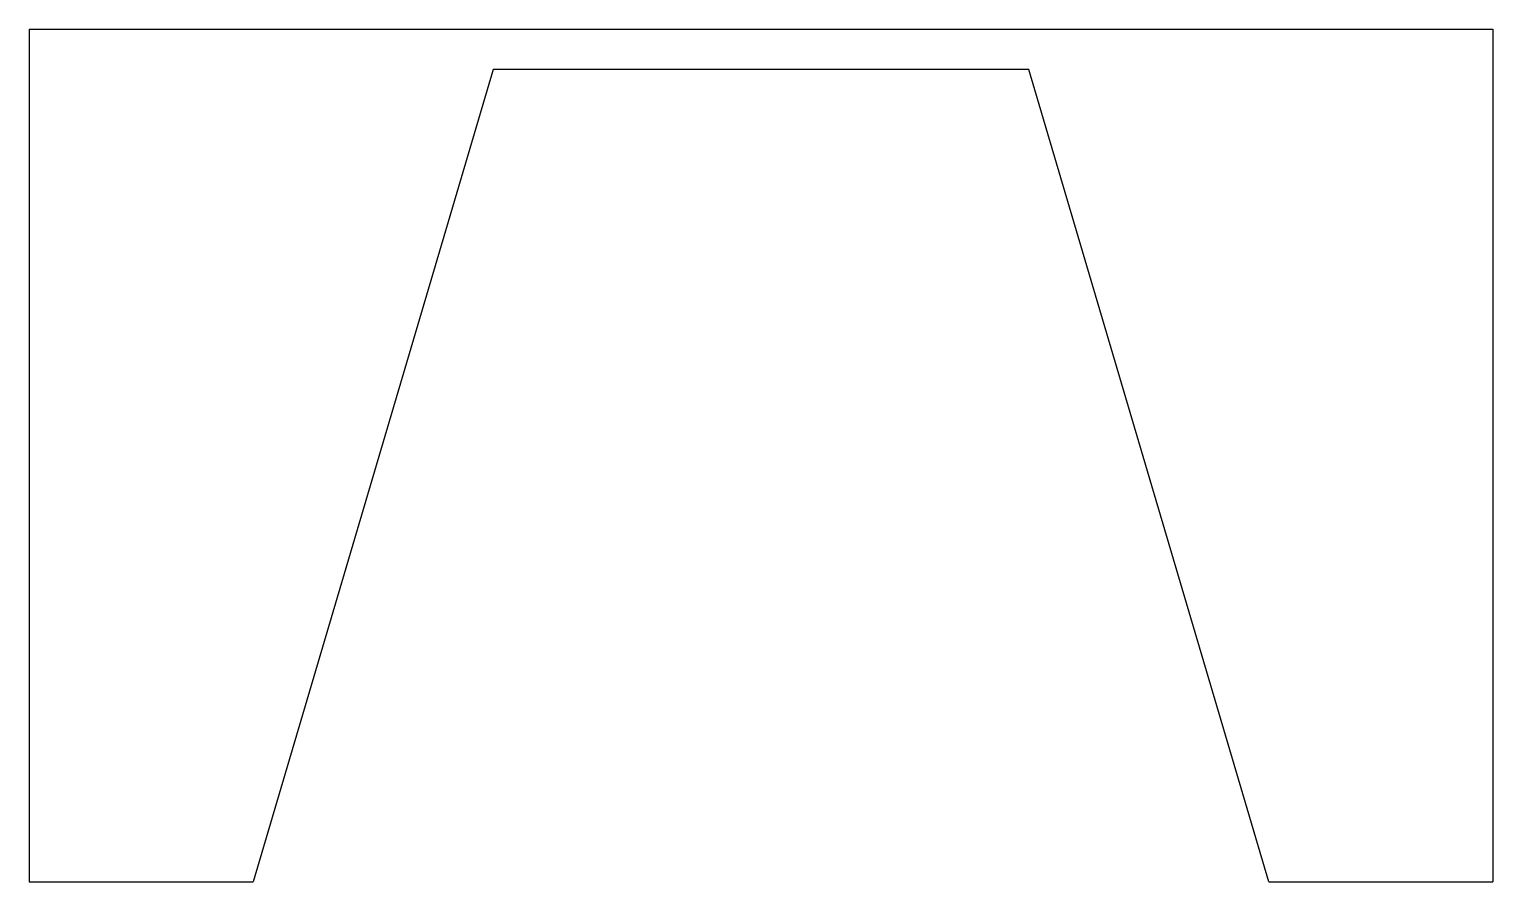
# Model space of a CAD drawing. Header units: millimetres. Extents: x -82 to 82, y -90 to 6.
import ezdxf

# ---------------------------------------------------------------- set-up
doc = ezdxf.new("R2010")
doc.units = ezdxf.units.MM

msp = doc.modelspace()

# ---------------------------------------------------------------- linework, layer by layer
at = {"color": 7, "linetype": 'Continuous', "lineweight": 25}
for p, q in [((-82, 5.5), (82, 5.5)), ((-82, 5.5), (-82, -90)), ((82, 5.5), (82, -90)), ((-30, 1), (-56.91, -90)), ((30, 1), (-30, 1)), ((56.91, -90), (30, 1)), ((-82, -90), (-56.91, -90)), ((56.91, -90), (82, -90))]:
    msp.add_line(p, q, dxfattribs=at)

doc.saveas('drawing.dxf')
